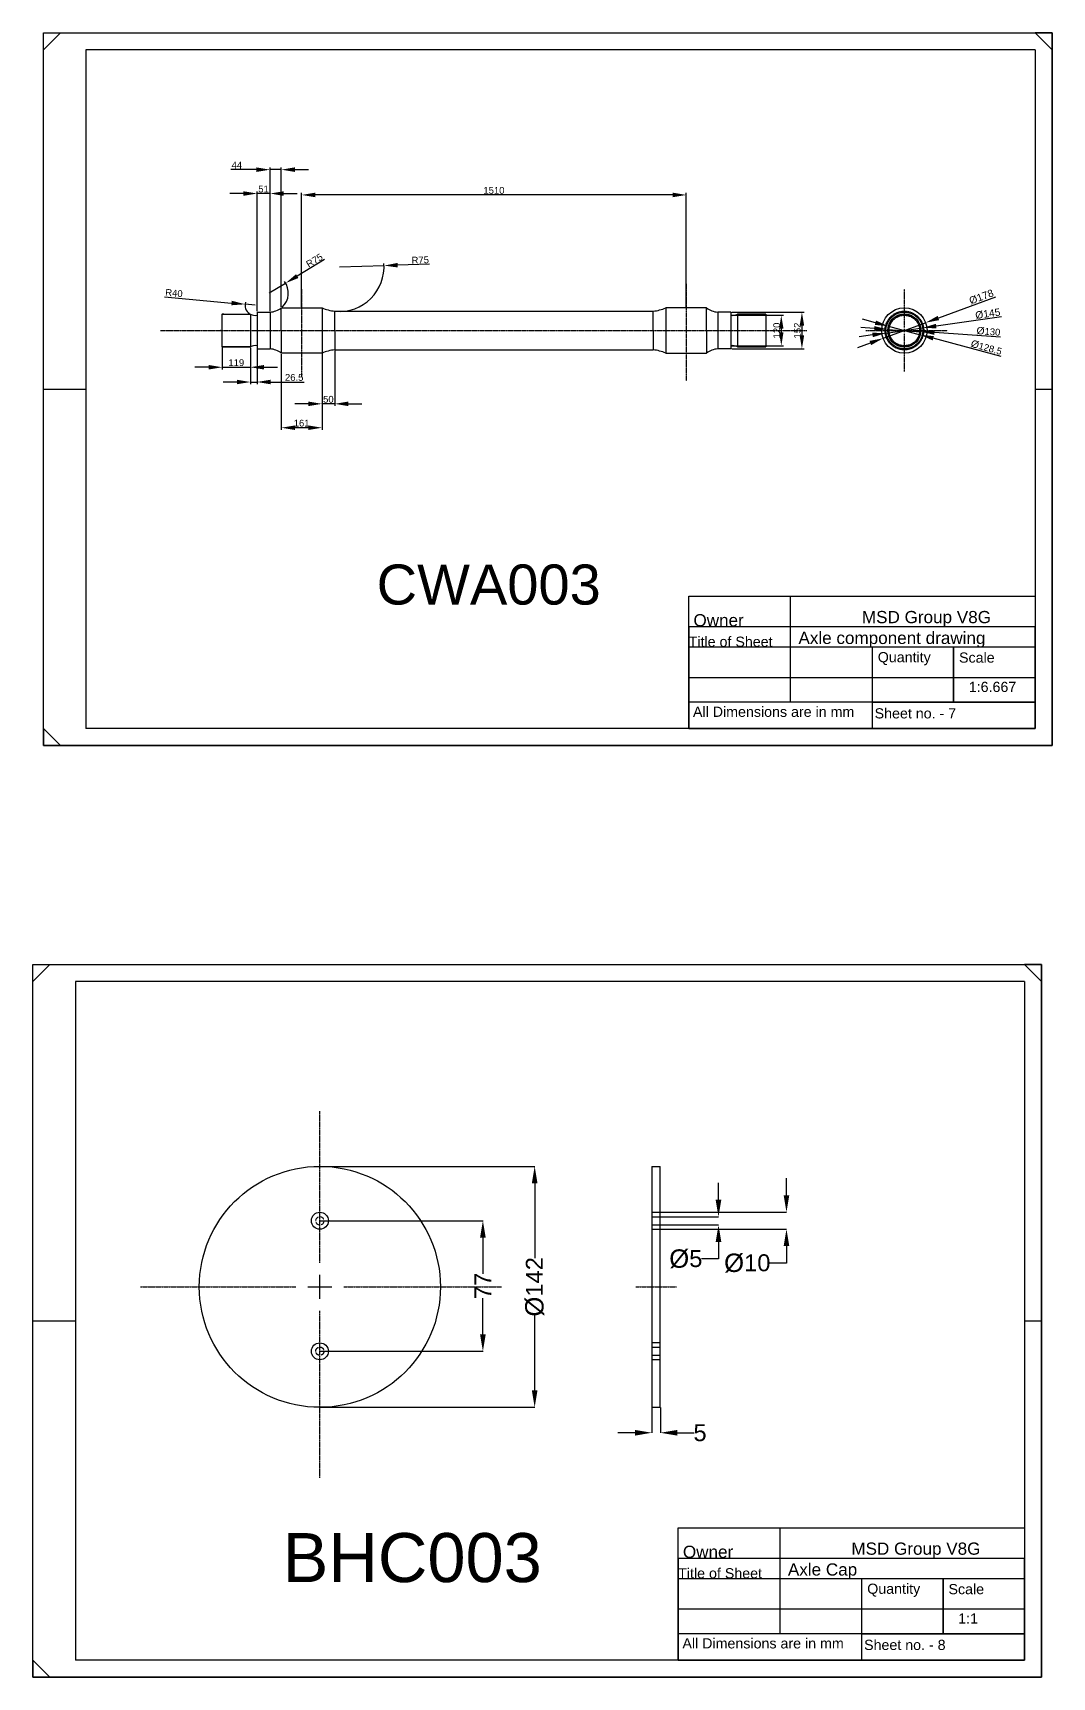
# Model space of a CAD drawing. Header units: inches. Extents: x 6036 to 12138, y -290 to 1789.
# Drawn here: x 6036 to 6636, y 817 to 1786 of the extents above; entities that cross this region are included whole.
import ezdxf

# ---------------------------------------------------------------- set-up
doc = ezdxf.new("R2010")
doc.units = ezdxf.units.IN
doc.header["$MEASUREMENT"] = 0
for name, pattern in [('AM_ISO02W050x2', [3.75, 3, -0.75]), ('CENTER2', [1.125, 0.75, -0.125, 0.125, -0.125]), ('HIDDEN', [0.375, 0.25, -0.125])]:
    doc.linetypes.add(name, pattern=pattern)
doc.layers.add('AM_5', color=3, linetype='Continuous', lineweight=15)
doc.styles.get("Standard").update_dxf_attribs({"font": 'arial.ttf'})
doc.dimstyles.new('AM_ANSI', dxfattribs={"dimtxt": 10, "dimasz": 10, "dimexe": 0.1, "dimexo": 0.05, "dimgap": 0.06, "dimtad": 0, "dimtoh": 1, "dimdec": 4, "dimzin": 7, "dimdsep": 46, "dimtxsty": 'Standard', "dimcen": 0, "dimclrd": 256, "dimclre": 256, "dimclrt": 256, "dimadec": 0, "dimazin": 2, "dimtp": 0.1, "dimtm": 0.1, "dimtfac": 0.71, "dimtdec": 4, "dimtofl": 0, "dimtmove": 0, "dimatfit": 3, "dimfxl": 1, "dimtolj": 1, "dimtzin": 7, "dimlwd": -1, "dimlwe": -1, "dimarcsym": 1})
doc.dimstyles.new('ISO-25$0', dxfattribs={"dimtxt": 4, "dimasz": 8, "dimexe": 1.25, "dimexo": 0.625, "dimtad": 1, "dimtxsty": 'Standard', "dimcen": 2.5, "dimadec": 0, "dimazin": 0, "dimtfac": 1, "dimtmove": 0, "dimatfit": 3, "dimfxl": 1, "dimarcsym": 0})
doc.dimstyles.new('ISO-25$3', dxfattribs={"dimtxt": 4, "dimasz": 8, "dimexe": 1.25, "dimexo": 0.625, "dimtad": 1, "dimtxsty": 'Standard', "dimcen": 2.5, "dimadec": 0, "dimazin": 0, "dimtfac": 1, "dimtmove": 0, "dimatfit": 3, "dimfxl": 1, "dimarcsym": 0})
doc.dimstyles.new('ISO-25$4', dxfattribs={"dimtxt": 4, "dimasz": 8, "dimexe": 1.25, "dimexo": 0.625, "dimtad": 1, "dimtxsty": 'Standard', "dimcen": 2.5, "dimadec": 0, "dimazin": 0, "dimtfac": 1, "dimtmove": 0, "dimatfit": 3, "dimfxl": 1, "dimarcsym": 0})

# ---------------------------------------------------------------- blocks, each defined once
blk = doc.blocks.new('*U5')
at = {"color": 0, "linetype": 'CENTER2', "transparency": 16777216}
blk.add_line((-196.41, 0), (184.21, 0), dxfattribs=at)
blk = doc.blocks.new('*U6')
at = {"color": 0, "linetype": 'CENTER2', "transparency": 16777216}
blk.add_line((0, 21.0625), (0, -30.5575), dxfattribs=at)
blk = doc.blocks.new('*U7')
at = {"color": 0, "linetype": 'CENTER2', "transparency": 16777216}
blk.add_line((0, 24.18), (0, -33.13), dxfattribs=at)
blk = doc.blocks.new('*U4')
at = {"color": 0, "linetype": 'CENTER2', "transparency": 16777216}
for p, q in [((0, 1.8), (0, 24.4)), ((-22.62, 0), (-1.8, 0)), ((1.8, 0), (25.5, 0)), ((0, -24.1), (0, -1.8))]:
    blk.add_line(p, q, dxfattribs=at)
at = {"color": 0, "linetype": 'Continuous', "transparency": 16777216}
for p, q in [((-0.9, 0), (0.9, 0)), ((0, -0.9), (0, 0.9))]:
    blk.add_line(p, q, dxfattribs=at)
blk = doc.blocks.new('*D9')
at = {"layer": 'AM_5', "color": 0, "lineweight": -2, "transparency": 16777216}
for p, q in [((6113.19, 1630.95), (6152.75, 1627.27)), ((6166.69, 1625.97), (6160.72, 1626.53))]:
    blk.add_line(p, q, dxfattribs=at)
blk.add_arc((6166.69, 1625.97), 6, 162.74951, 235.52103, dxfattribs=at)
at = {"layer": 'AM_5', "color": 0, "transparency": 16777216}
blk.add_solid([(6152.88, 1628.6), (6152.63, 1625.94), (6160.72, 1626.53)], dxfattribs=at)
at = {"layer": 'Defpoints', "color": 0, "transparency": 16777216}
for p in [(6160.72, 1626.53), (6166.69, 1625.97)]:
    blk.add_point(p, dxfattribs=at)
at = {"layer": 'AM_5', "color": 0, "transparency": 16777216, "insert": (6118.81, 1633.11), "char_height": 4, "attachment_point": 5, "rotation": 354.68613}
blk.add_mtext('R40', dxfattribs=at)
blk = doc.blocks.new('*D10')
at = {"layer": 'AM_5', "color": 0, "lineweight": -2, "transparency": 16777216}
for p, q in [((6207.53, 1652.87), (6191.41, 1643.13)), ((6174.93, 1633.18), (6184.56, 1639))]:
    blk.add_line(p, q, dxfattribs=at)
blk.add_arc((6174.93, 1633.18), 11.25, 311.99616, 37.49171, dxfattribs=at)
at = {"layer": 'AM_5', "color": 0, "transparency": 16777216}
blk.add_solid([(6190.72, 1644.27), (6192.1, 1641.99), (6184.56, 1639)], dxfattribs=at)
at = {"layer": 'Defpoints', "color": 0, "transparency": 16777216}
for p in [(6184.56, 1639), (6174.93, 1633.18)]:
    blk.add_point(p, dxfattribs=at)
at = {"layer": 'AM_5', "color": 0, "transparency": 16777216, "insert": (6201.52, 1652.34), "char_height": 4, "attachment_point": 5, "rotation": 31.12552}
blk.add_mtext('R75', dxfattribs=at)
blk = doc.blocks.new('*D8')
at = {"layer": 'AM_5', "color": 0, "lineweight": -2, "transparency": 16777216}
for p, q in [((6216.26, 1648.57), (6242.5, 1649.32)), ((6269.33, 1650.09), (6250.5, 1649.55))]:
    blk.add_line(p, q, dxfattribs=at)
blk.add_arc((6216.26, 1648.57), 26.25, 265.27823, 4.37327, dxfattribs=at)
at = {"layer": 'AM_5', "color": 0, "transparency": 16777216}
blk.add_solid([(6250.46, 1650.88), (6250.54, 1648.22), (6242.5, 1649.32)], dxfattribs=at)
at = {"layer": 'Defpoints', "color": 0, "transparency": 16777216}
for p in [(6216.26, 1648.57), (6242.5, 1649.32)]:
    blk.add_point(p, dxfattribs=at)
at = {"layer": 'AM_5', "color": 0, "transparency": 16777216, "insert": (6263.84, 1652.59), "char_height": 4, "attachment_point": 5, "rotation": 1.6449}
blk.add_mtext('R75', dxfattribs=at)
blk = doc.blocks.new('*D11')
at = {"layer": 'AM_5', "color": 0, "lineweight": -2, "transparency": 16777216}
for p, q in [((6602.62, 1630.79), (6568.98, 1618.43)), ((6536.41, 1606.46), (6561.47, 1615.67)), ((6528.9, 1603.7), (6521.39, 1600.94))]:
    blk.add_line(p, q, dxfattribs=at)
at = {"layer": 'AM_5', "color": 0, "transparency": 16777216}
for points in [[(6568.52, 1619.68), (6569.44, 1617.18), (6561.47, 1615.67)], [(6528.44, 1604.95), (6529.36, 1602.45), (6536.41, 1606.46)]]:
    blk.add_solid(points, dxfattribs=at)
at = {"layer": 'Defpoints', "color": 0, "transparency": 16777216}
for p in [(6561.47, 1615.67), (6536.41, 1606.46)]:
    blk.add_point(p, dxfattribs=at)
at = {"layer": 'AM_5', "color": 0, "transparency": 16777216, "insert": (6594.31, 1630.89), "char_height": 4, "width": 18.8614, "attachment_point": 5, "rotation": 20.17656}
blk.add_mtext('{\\H1.08333x;Ø178}', dxfattribs=at)
blk = doc.blocks.new('*D12')
at = {"layer": 'AM_5', "color": 0, "lineweight": -2, "transparency": 16777216}
for p, q in [((6606.2, 1619.1), (6567.63, 1613.69)), ((6538.17, 1609.55), (6559.71, 1612.58)), ((6530.25, 1608.44), (6522.33, 1607.33))]:
    blk.add_line(p, q, dxfattribs=at)
at = {"layer": 'AM_5', "color": 0, "transparency": 16777216}
for points in [[(6530.06, 1609.76), (6530.43, 1607.12), (6538.17, 1609.55)], [(6567.45, 1615.01), (6567.82, 1612.37), (6559.71, 1612.58)]]:
    blk.add_solid(points, dxfattribs=at)
at = {"layer": 'Defpoints', "color": 0, "transparency": 16777216}
for p in [(6538.17, 1609.55), (6559.71, 1612.58)]:
    blk.add_point(p, dxfattribs=at)
at = {"layer": 'AM_5', "color": 0, "transparency": 16777216, "insert": (6598.08, 1620.95), "char_height": 4, "attachment_point": 5, "rotation": 7.99185}
blk.add_mtext('{\\H1.08333x;Ø145}', dxfattribs=at)
blk = doc.blocks.new('*D13')
at = {"layer": 'AM_5', "color": 0, "lineweight": -2, "transparency": 16777216}
for p, q in [((6531.23, 1612.31), (6523.25, 1612.87)), ((6539.21, 1611.75), (6558.67, 1610.38)), ((6605.63, 1607.08), (6566.65, 1609.82))]:
    blk.add_line(p, q, dxfattribs=at)
at = {"layer": 'AM_5', "color": 0, "transparency": 16777216}
for points in [[(6531.33, 1613.64), (6531.14, 1610.98), (6539.21, 1611.75)], [(6566.74, 1611.15), (6566.55, 1608.49), (6558.67, 1610.38)]]:
    blk.add_solid(points, dxfattribs=at)
at = {"layer": 'Defpoints', "color": 0, "transparency": 16777216}
for p in [(6539.21, 1611.75), (6558.67, 1610.38)]:
    blk.add_point(p, dxfattribs=at)
at = {"layer": 'AM_5', "color": 0, "transparency": 16777216, "insert": (6598.47, 1610.55), "char_height": 4, "attachment_point": 5, "rotation": 355.97777}
blk.add_mtext('{\\H1.08333x;Ø}130', dxfattribs=at)
blk = doc.blocks.new('*D14')
at = {"layer": 'AM_5', "color": 0, "lineweight": -2, "transparency": 16777216}
for p, q in [((6531.91, 1615.66), (6524.19, 1617.74)), ((6539.64, 1613.57), (6558.25, 1608.56)), ((6605.92, 1595.7), (6565.97, 1606.47))]:
    blk.add_line(p, q, dxfattribs=at)
at = {"layer": 'AM_5', "color": 0, "transparency": 16777216}
for points in [[(6532.26, 1616.94), (6531.56, 1614.37), (6539.64, 1613.57)], [(6566.32, 1607.76), (6565.62, 1605.19), (6558.25, 1608.56)]]:
    blk.add_solid(points, dxfattribs=at)
at = {"layer": 'Defpoints', "color": 0, "transparency": 16777216}
for p in [(6539.64, 1613.57), (6558.25, 1608.56)]:
    blk.add_point(p, dxfattribs=at)
at = {"layer": 'AM_5', "color": 0, "transparency": 16777216, "insert": (6597.29, 1601.09), "char_height": 4, "attachment_point": 5, "rotation": 344.91206}
blk.add_mtext('{\\H1.08333x;Ø}128.5', dxfattribs=at)
blk = doc.blocks.new('*D15')
at = {"layer": 'AM_5', "color": 0, "lineweight": -2, "transparency": 16777216}
for p, q in [((6447.36, 1620.06), (6477.71, 1620.06)), ((6476.46, 1612.06), (6476.46, 1610.06)), ((6447.36, 1602.06), (6477.71, 1602.06))]:
    blk.add_line(p, q, dxfattribs=at)
at = {"layer": 'AM_5', "color": 0, "transparency": 16777216}
for points in [[(6475.13, 1612.06), (6477.79, 1612.06), (6476.46, 1620.06)], [(6475.13, 1610.06), (6477.79, 1610.06), (6476.46, 1602.06)]]:
    blk.add_solid(points, dxfattribs=at)
at = {"layer": 'Defpoints', "color": 0, "transparency": 16777216}
for p in [(6446.73, 1620.06), (6446.73, 1602.06), (6476.46, 1602.06)]:
    blk.add_point(p, dxfattribs=at)
at = {"layer": 'AM_5', "color": 0, "transparency": 16777216, "insert": (6473.79, 1611.06), "char_height": 4, "attachment_point": 5, "rotation": 90}
blk.add_mtext('120', dxfattribs=at)
blk = doc.blocks.new('*D16')
at = {"layer": 'AM_5', "color": 0, "lineweight": -2, "transparency": 16777216}
for p, q in [((6447.36, 1621.94), (6489.86, 1621.94)), ((6488.61, 1613.94), (6488.61, 1608.19)), ((6447.36, 1600.19), (6489.86, 1600.19))]:
    blk.add_line(p, q, dxfattribs=at)
at = {"layer": 'AM_5', "color": 0, "transparency": 16777216}
for points in [[(6487.27, 1613.94), (6489.94, 1613.94), (6488.61, 1621.94)], [(6487.27, 1608.19), (6489.94, 1608.19), (6488.61, 1600.19)]]:
    blk.add_solid(points, dxfattribs=at)
at = {"layer": 'Defpoints', "color": 0, "transparency": 16777216}
for p in [(6446.73, 1621.94), (6446.73, 1600.19), (6488.61, 1600.19)]:
    blk.add_point(p, dxfattribs=at)
at = {"layer": 'AM_5', "color": 0, "transparency": 16777216, "insert": (6485.94, 1611.06), "char_height": 4, "attachment_point": 5, "rotation": 90}
blk.add_mtext('152', dxfattribs=at)
blk = doc.blocks.new('*D17')
at = {"layer": 'AM_5', "color": 0, "lineweight": -2, "transparency": 16777216}
for p, q in [((6193.98, 1625.04), (6193.98, 1692.2)), ((6412.48, 1690.95), (6201.98, 1690.95)), ((6420.48, 1625.04), (6420.48, 1692.2))]:
    blk.add_line(p, q, dxfattribs=at)
at = {"layer": 'AM_5', "color": 0, "transparency": 16777216}
for points in [[(6201.98, 1692.29), (6201.98, 1689.62), (6193.98, 1690.95)], [(6412.48, 1692.29), (6412.48, 1689.62), (6420.48, 1690.95)]]:
    blk.add_solid(points, dxfattribs=at)
at = {"layer": 'Defpoints', "color": 0, "transparency": 16777216}
for p in [(6193.98, 1690.95), (6193.98, 1624.41), (6420.48, 1624.41)]:
    blk.add_point(p, dxfattribs=at)
at = {"layer": 'AM_5', "color": 0, "transparency": 16777216, "insert": (6307.23, 1693.62), "char_height": 4, "attachment_point": 5}
blk.add_mtext('1510', dxfattribs=at)
blk = doc.blocks.new('*D18')
at = {"layer": 'AM_5', "color": 0, "lineweight": -2, "transparency": 16777216}
for p, q in [((6167.38, 1705.86), (6152.26, 1705.86)), ((6175.38, 1622.56), (6175.38, 1707.11)), ((6181.98, 1705.86), (6175.38, 1705.86)), ((6181.98, 1625.04), (6181.98, 1707.11)), ((6189.98, 1705.86), (6197.98, 1705.86))]:
    blk.add_line(p, q, dxfattribs=at)
at = {"layer": 'AM_5', "color": 0, "transparency": 16777216}
for points in [[(6167.38, 1707.2), (6167.38, 1704.53), (6175.38, 1705.86)], [(6189.98, 1707.2), (6189.98, 1704.53), (6181.98, 1705.86)]]:
    blk.add_solid(points, dxfattribs=at)
at = {"layer": 'Defpoints', "color": 0, "transparency": 16777216}
for p in [(6175.38, 1705.86), (6175.38, 1621.94), (6181.98, 1624.41)]:
    blk.add_point(p, dxfattribs=at)
at = {"layer": 'AM_5', "color": 0, "transparency": 16777216, "insert": (6155.82, 1708.49), "char_height": 4, "attachment_point": 5}
blk.add_mtext('44', dxfattribs=at)
blk = doc.blocks.new('*D19')
at = {"layer": 'AM_5', "color": 0, "lineweight": -2, "transparency": 16777216}
for p, q in [((6159.73, 1691.79), (6151.73, 1691.79)), ((6167.73, 1622.56), (6167.73, 1693.04)), ((6175.38, 1691.79), (6167.73, 1691.79)), ((6175.38, 1622.56), (6175.38, 1693.04)), ((6183.38, 1691.79), (6191.38, 1691.79))]:
    blk.add_line(p, q, dxfattribs=at)
at = {"layer": 'AM_5', "color": 0, "transparency": 16777216}
for points in [[(6159.73, 1693.12), (6159.73, 1690.45), (6167.73, 1691.79)], [(6183.38, 1693.12), (6183.38, 1690.45), (6175.38, 1691.79)]]:
    blk.add_solid(points, dxfattribs=at)
at = {"layer": 'Defpoints', "color": 0, "transparency": 16777216}
for p in [(6167.73, 1691.79), (6167.73, 1621.94), (6175.38, 1621.94)]:
    blk.add_point(p, dxfattribs=at)
at = {"layer": 'AM_5', "color": 0, "transparency": 16777216, "insert": (6171.56, 1694.45), "char_height": 4, "attachment_point": 5}
blk.add_mtext('51', dxfattribs=at)
blk = doc.blocks.new('*D20')
at = {"layer": 'AM_5', "color": 0, "lineweight": -2, "transparency": 16777216}
for p, q in [((6205.98, 1599.04), (6205.98, 1566.61)), ((6213.48, 1599.04), (6213.48, 1566.61)), ((6197.98, 1567.86), (6189.98, 1567.86)), ((6213.48, 1567.86), (6205.98, 1567.86)), ((6221.48, 1567.86), (6229.48, 1567.86))]:
    blk.add_line(p, q, dxfattribs=at)
at = {"layer": 'AM_5', "color": 0, "transparency": 16777216}
for points in [[(6197.98, 1569.19), (6197.98, 1566.52), (6205.98, 1567.86)], [(6221.48, 1569.19), (6221.48, 1566.52), (6213.48, 1567.86)]]:
    blk.add_solid(points, dxfattribs=at)
at = {"layer": 'Defpoints', "color": 0, "transparency": 16777216}
for p in [(6205.98, 1599.66), (6213.48, 1599.66), (6205.98, 1567.86)]:
    blk.add_point(p, dxfattribs=at)
at = {"layer": 'AM_5', "color": 0, "transparency": 16777216, "insert": (6209.73, 1570.52), "char_height": 4, "attachment_point": 5}
blk.add_mtext('50', dxfattribs=at)
blk = doc.blocks.new('*D21')
at = {"layer": 'AM_5', "color": 0, "lineweight": -2, "transparency": 16777216}
for p, q in [((6181.98, 1597.09), (6181.98, 1552.53)), ((6205.98, 1597.09), (6205.98, 1552.53)), ((6197.98, 1553.78), (6189.98, 1553.78))]:
    blk.add_line(p, q, dxfattribs=at)
at = {"layer": 'AM_5', "color": 0, "transparency": 16777216}
for points in [[(6189.98, 1555.11), (6189.98, 1552.45), (6181.98, 1553.78)], [(6197.98, 1555.11), (6197.98, 1552.45), (6205.98, 1553.78)]]:
    blk.add_solid(points, dxfattribs=at)
at = {"layer": 'Defpoints', "color": 0, "transparency": 16777216}
for p in [(6181.98, 1597.71), (6205.98, 1597.71), (6181.98, 1553.78)]:
    blk.add_point(p, dxfattribs=at)
at = {"layer": 'AM_5', "color": 0, "transparency": 16777216, "insert": (6193.98, 1556.45), "char_height": 4, "attachment_point": 5}
blk.add_mtext('161', dxfattribs=at)
blk = doc.blocks.new('*D22')
at = {"layer": 'AM_5', "color": 0, "lineweight": -2, "transparency": 16777216}
for p, q in [((6163.83, 1600.8), (6163.83, 1579.46)), ((6167.73, 1600.8), (6167.73, 1579.46)), ((6155.83, 1580.71), (6147.83, 1580.71)), ((6163.83, 1580.71), (6167.73, 1580.71)), ((6175.73, 1580.71), (6195.47, 1580.71))]:
    blk.add_line(p, q, dxfattribs=at)
at = {"layer": 'AM_5', "color": 0, "transparency": 16777216}
for points in [[(6155.83, 1582.05), (6155.83, 1579.38), (6163.83, 1580.71)], [(6175.73, 1582.05), (6175.73, 1579.38), (6167.73, 1580.71)]]:
    blk.add_solid(points, dxfattribs=at)
at = {"layer": 'Defpoints', "color": 0, "transparency": 16777216}
for p in [(6163.83, 1601.43), (6167.73, 1601.43), (6167.73, 1580.71)]:
    blk.add_point(p, dxfattribs=at)
at = {"layer": 'AM_5', "color": 0, "transparency": 16777216, "insert": (6189.6, 1583.38), "char_height": 4, "attachment_point": 5}
blk.add_mtext('26.5', dxfattribs=at)
blk = doc.blocks.new('*D23')
at = {"layer": 'AM_5', "color": 0, "lineweight": -2, "transparency": 16777216}
for p, q in [((6147.18, 1600.79), (6147.18, 1588.17)), ((6163.81, 1600.79), (6163.81, 1588.17)), ((6139.18, 1589.42), (6131.18, 1589.42)), ((6147.18, 1589.42), (6163.81, 1589.42)), ((6171.81, 1589.42), (6179.81, 1589.42))]:
    blk.add_line(p, q, dxfattribs=at)
at = {"layer": 'AM_5', "color": 0, "transparency": 16777216}
for points in [[(6139.18, 1590.75), (6139.18, 1588.08), (6147.18, 1589.42)], [(6171.81, 1590.75), (6171.81, 1588.08), (6163.81, 1589.42)]]:
    blk.add_solid(points, dxfattribs=at)
at = {"layer": 'Defpoints', "color": 0, "transparency": 16777216}
for p in [(6147.18, 1601.42), (6163.81, 1601.42), (6163.81, 1589.42)]:
    blk.add_point(p, dxfattribs=at)
at = {"layer": 'AM_5', "color": 0, "transparency": 16777216, "insert": (6155.5, 1592.08), "char_height": 4, "attachment_point": 5}
blk.add_mtext('119', dxfattribs=at)
blk = doc.blocks.new('*U24')
at = {"color": 0, "linetype": 'CENTER2', "transparency": 16777216}
for p, q in [((0, 14.2), (0, 103.5)), ((-105.62, 0), (-14.2, 0)), ((14.2, 0), (107, 0)), ((0, -112.5), (0, -14.2))]:
    blk.add_line(p, q, dxfattribs=at)
at = {"color": 0, "linetype": 'Continuous', "transparency": 16777216}
for p, q in [((-7.1, 0), (7.1, 0)), ((0, -7.1), (0, 7.1))]:
    blk.add_line(p, q, dxfattribs=at)
blk = doc.blocks.new('*U25')
at = {"color": 0, "linetype": 'CENTER2', "transparency": 16777216}
blk.add_line((-12, 0), (12, 0), dxfattribs=at)
blk = doc.blocks.new('*D26')
at = {"linetype": 'ByBlock', "transparency": 16777216}
for p, q in [((6204.78, 1118.46), (6331.33, 1118.46)), ((6331.23, 1108.46), (6331.23, 1064.39)), ((6331.23, 986.46), (6331.23, 1030.54)), ((6204.78, 976.46), (6331.33, 976.46))]:
    blk.add_line(p, q, dxfattribs=at)
at = {"transparency": 16777216}
for points in [[(6329.56, 1108.46), (6332.89, 1108.46), (6331.23, 1118.46)], [(6329.56, 986.46), (6332.89, 986.46), (6331.23, 976.46)]]:
    blk.add_solid(points, dxfattribs=at)
at = {"layer": 'Defpoints', "color": 0, "transparency": 16777216}
for p in [(6204.73, 1118.46), (6204.73, 976.46), (6331.23, 976.46)]:
    blk.add_point(p, dxfattribs=at)
at = {"transparency": 16777216, "insert": (6331.23, 1047.46), "char_height": 10, "attachment_point": 5, "rotation": 90}
blk.add_mtext('\\A1;{\\H1.08333x;\\C3;Ø\\H0.92308x;142}', dxfattribs=at)
blk = doc.blocks.new('*D27')
at = {"linetype": 'ByBlock', "transparency": 16777216}
for p, q in [((6204.78, 1086.44), (6300.83, 1086.44)), ((6300.73, 1076.44), (6300.73, 1055.17)), ((6300.73, 1019.53), (6300.73, 1040.81)), ((6204.78, 1009.53), (6300.83, 1009.53))]:
    blk.add_line(p, q, dxfattribs=at)
at = {"transparency": 16777216}
for points in [[(6299.06, 1076.44), (6302.39, 1076.44), (6300.73, 1086.44)], [(6299.06, 1019.53), (6302.39, 1019.53), (6300.73, 1009.53)]]:
    blk.add_solid(points, dxfattribs=at)
at = {"layer": 'Defpoints', "color": 0, "transparency": 16777216}
for p in [(6204.73, 1086.44), (6204.73, 1009.53), (6300.73, 1009.53)]:
    blk.add_point(p, dxfattribs=at)
at = {"transparency": 16777216, "insert": (6300.73, 1047.99), "char_height": 10, "attachment_point": 5, "rotation": 90}
blk.add_mtext('\\A1;{\\C3;77}', dxfattribs=at)
blk = doc.blocks.new('*D28')
at = {"linetype": 'ByBlock', "transparency": 16777216}
for p, q in [((6400.23, 976.41), (6400.23, 961.36)), ((6405.23, 976.41), (6405.23, 961.36)), ((6390.23, 961.46), (6380.23, 961.46)), ((6415.23, 961.46), (6425.23, 961.46))]:
    blk.add_line(p, q, dxfattribs=at)
at = {"transparency": 16777216}
for points in [[(6390.23, 963.13), (6390.23, 959.79), (6400.23, 961.46)], [(6415.23, 963.13), (6415.23, 959.79), (6405.23, 961.46)]]:
    blk.add_solid(points, dxfattribs=at)
at = {"layer": 'Defpoints', "color": 0, "transparency": 16777216}
for p in [(6400.23, 976.46), (6405.23, 976.46), (6405.23, 961.46)]:
    blk.add_point(p, dxfattribs=at)
at = {"transparency": 16777216, "insert": (6428.6, 961.46), "char_height": 10, "attachment_point": 5}
blk.add_mtext('\\A1;{\\C3;5}', dxfattribs=at)
blk = doc.blocks.new('*D29')
at = {"linetype": 'ByBlock', "transparency": 16777216}
for p, q in [((6439.47, 1098.76), (6439.47, 1108.76)), ((6405.28, 1088.76), (6439.57, 1088.76)), ((6405.28, 1083.92), (6439.57, 1083.92)), ((6439.47, 1073.92), (6439.47, 1063.92)), ((6439.47, 1063.92), (6429.47, 1063.92))]:
    blk.add_line(p, q, dxfattribs=at)
at = {"transparency": 16777216}
for points in [[(6437.81, 1098.76), (6441.14, 1098.76), (6439.47, 1088.76)], [(6437.81, 1073.92), (6441.14, 1073.92), (6439.47, 1083.92)]]:
    blk.add_solid(points, dxfattribs=at)
at = {"layer": 'Defpoints', "color": 0, "transparency": 16777216}
for p in [(6405.23, 1088.76), (6405.23, 1083.92), (6439.47, 1083.92)]:
    blk.add_point(p, dxfattribs=at)
at = {"transparency": 16777216, "insert": (6420.23, 1063.92), "char_height": 10, "attachment_point": 5}
blk.add_mtext('\\A1;{\\H1.08333x;\\C3;Ø\\H0.92308x;5}', dxfattribs=at)
blk = doc.blocks.new('*D30')
at = {"linetype": 'ByBlock', "transparency": 16777216}
for p, q in [((6479.51, 1101.44), (6479.51, 1111.44)), ((6400.28, 1091.44), (6479.61, 1091.44)), ((6400.28, 1081.44), (6479.61, 1081.44)), ((6479.51, 1071.44), (6479.51, 1061.44)), ((6479.51, 1061.44), (6469.51, 1061.44))]:
    blk.add_line(p, q, dxfattribs=at)
at = {"transparency": 16777216}
for points in [[(6477.84, 1101.44), (6481.18, 1101.44), (6479.51, 1091.44)], [(6477.84, 1071.44), (6481.18, 1071.44), (6479.51, 1081.44)]]:
    blk.add_solid(points, dxfattribs=at)
at = {"layer": 'Defpoints', "color": 0, "transparency": 16777216}
for p in [(6400.23, 1091.44), (6400.23, 1081.44), (6479.51, 1081.44)]:
    blk.add_point(p, dxfattribs=at)
at = {"transparency": 16777216, "insert": (6456.44, 1061.44), "char_height": 10, "attachment_point": 5}
blk.add_mtext('\\A1;{\\H1.08333x;\\C3;Ø\\H0.92308x;10}', dxfattribs=at)

msp = doc.modelspace()

# ---------------------------------------------------------------- linework, layer by layer
for p, q in [((6041.94042, 1776.46474), (6051.94042, 1786.46474)), ((6635.94042, 1776.46474), (6625.94042, 1786.46474)), ((6147.03042, 1620.71187), (6147.03042, 1616.98505)), ((6147.03042, 1620.70224), (6147.03042, 1616.98505)), ((6147.03042, 1620.70224), (6163.83042, 1620.70224)), ((6147.03042, 1620.70224), (6163.83042, 1620.70224)), ((6147.03042, 1620.70224), (6163.83042, 1620.70224)), ((6147.03042, 1620.70224), (6147.03042, 1616.98505)), ((6147.66792, 1620.71187), (6147.18042, 1620.71187)), ((6148.19292, 1620.71187), (6147.66792, 1620.71187)), ((6163.83042, 1620.70224), (6163.83042, 1601.42724)), ((6167.73042, 1621.93974), (6175.38042, 1621.93974)), ((6167.73042, 1621.93974), (6167.73042, 1620.06474)), ((6167.73042, 1620.06474), (6167.73042, 1602.06474)), ((6175.38042, 1621.93974), (6175.38042, 1600.18974)), ((6181.98042, 1624.41474), (6205.98042, 1624.41474)), ((6181.98042, 1611.06474), (6181.98042, 1624.41474)), ((6205.98042, 1624.41474), (6205.98042, 1597.71474)), ((6213.48042, 1611.06474), (6213.48042, 1622.46474)), ((6213.48042, 1622.46474), (6400.98042, 1622.46474)), ((6400.98042, 1611.06474), (6400.98042, 1622.46474)), ((6432.48042, 1624.41474), (6408.48042, 1624.41474)), ((6408.48042, 1624.41474), (6408.48042, 1597.71474)), ((6432.48042, 1611.06474), (6432.48042, 1624.41474)), ((6446.73042, 1621.93974), (6439.08042, 1621.93974)), ((6446.73042, 1621.93974), (6439.08042, 1621.93974)), ((6439.08042, 1621.93974), (6439.08042, 1600.18974)), ((6446.73042, 1621.93974), (6446.73042, 1620.06474)), ((6446.73042, 1620.06474), (6446.73042, 1602.06474)), ((6467.43042, 1620.70224), (6450.63042, 1620.70224)), ((6467.43042, 1620.70224), (6450.63042, 1620.70224)), ((6467.43042, 1620.70224), (6450.63042, 1620.70224)), ((6450.63042, 1620.70224), (6450.63042, 1601.42724)), ((6466.26792, 1620.71187), (6466.79292, 1620.71187)), ((6466.79292, 1620.71187), (6467.28042, 1620.71187)), ((6467.43042, 1620.71187), (6467.43042, 1616.98505)), ((6467.43042, 1620.70224), (6467.43042, 1616.98505)), ((6467.43042, 1620.70224), (6467.43042, 1616.98505)), ((6146.13042, 1611.06474), (6145.99635, 1611.06474)), ((6147.03042, 1611.06474), (6146.88042, 1611.06474)), ((6147.03042, 1616.98505), (6147.03042, 1616.86599)), ((6147.03042, 1616.86599), (6147.03042, 1615.79442)), ((6147.03042, 1615.91349), (6147.03042, 1615.79442)), ((6147.03042, 1615.79442), (6147.03042, 1601.42724)), ((6147.03042, 1615.79442), (6147.03042, 1601.42724)), ((6147.03042, 1615.79442), (6147.03042, 1601.42724)), ((6181.98042, 1611.06474), (6181.98042, 1597.71474)), ((6213.48042, 1611.06474), (6213.48042, 1599.66474)), ((6400.98042, 1611.06474), (6400.98042, 1599.66474)), ((6432.48042, 1611.06474), (6432.48042, 1597.71474)), ((6467.43042, 1616.98505), (6467.43042, 1616.86599)), ((6467.43042, 1616.86599), (6467.43042, 1615.79442)), ((6467.43042, 1615.91349), (6467.43042, 1615.79442)), ((6467.43042, 1615.79442), (6467.43042, 1601.42724)), ((6467.43042, 1615.79442), (6467.43042, 1601.42724)), ((6467.43042, 1615.79442), (6467.43042, 1601.42724)), ((6467.43042, 1611.06474), (6467.58042, 1611.06474)), ((6468.33042, 1611.06474), (6468.4645, 1611.06474)), ((6147.03042, 1601.42724), (6163.83042, 1601.42724)), ((6147.03042, 1601.42724), (6163.83042, 1601.42724)), ((6147.03042, 1601.42724), (6163.83042, 1601.42724)), ((6163.83042, 1601.4176), (6147.18042, 1601.4176)), ((6167.73042, 1602.06474), (6167.73042, 1600.18974)), ((6167.73042, 1600.18974), (6175.38042, 1600.18974)), ((6213.48042, 1599.66474), (6400.98042, 1599.66474)), ((6446.73042, 1600.18974), (6439.08042, 1600.18974)), ((6446.73042, 1600.18974), (6439.08042, 1600.18974)), ((6446.73042, 1602.06474), (6446.73042, 1600.18974)), ((6467.43042, 1601.42724), (6450.63042, 1601.42724)), ((6467.43042, 1601.42724), (6450.63042, 1601.42724)), ((6467.43042, 1601.42724), (6450.63042, 1601.42724)), ((6450.63042, 1601.4176), (6467.28042, 1601.4176)), ((6205.98042, 1597.71474), (6181.98042, 1597.71474)), ((6408.48042, 1597.71474), (6432.48042, 1597.71474)), ((6041.94042, 1576.46474), (6066.94042, 1576.46474)), ((6625.94042, 1576.46474), (6635.94042, 1576.46474)), ((6529.94042, 1392.06474), (6529.94042, 1376.46474)), ((6041.94042, 1376.46474), (6051.94042, 1366.46474)), ((6035.72778, 1227.46051), (6045.72778, 1237.46051)), ((6629.72778, 1227.46051), (6619.72778, 1237.46051)), ((6400.22778, 1118.46051), (6405.22778, 1118.46051)), ((6400.22778, 1118.46051), (6400.22778, 976.46051)), ((6405.22778, 976.46051), (6405.22778, 1118.46051)), ((6204.72778, 1091.44389), (6204.72903, 1091.44389)), ((6204.72778, 1088.7567), (6204.72903, 1088.7567)), ((6400.22778, 1091.44389), (6405.22778, 1091.44389)), ((6400.22778, 1088.7567), (6405.22778, 1088.7567)), ((6204.72778, 1083.92235), (6204.72903, 1083.92235)), ((6204.72778, 1081.44264), (6204.72903, 1081.44264)), ((6400.22778, 1083.92235), (6405.22778, 1083.92235)), ((6400.22778, 1081.44264), (6405.22778, 1081.44264)), ((6035.72778, 1027.46051), (6060.72778, 1027.46051)), ((6619.72778, 1027.46051), (6629.72778, 1027.46051)), ((6204.72778, 1011.94992), (6204.72903, 1011.94992)), ((6204.72903, 1014.46176), (6204.7284, 1014.46176)), ((6405.22778, 1014.46176), (6400.22778, 1014.46176)), ((6400.22778, 1011.94992), (6405.22778, 1011.94992)), ((6204.72778, 1007.11557), (6204.72903, 1007.11557)), ((6400.22778, 1007.11557), (6405.22778, 1007.11557)), ((6405.22778, 1004.46051), (6400.22778, 1004.46051)), ((6400.22778, 976.46051), (6405.22778, 976.46051)), ((6400.22778, 976.46051), (6405.22778, 976.46051)), ((6523.72778, 843.06051), (6523.72778, 827.46051)), ((6035.72778, 827.46051), (6045.72778, 817.46051))]:
    msp.add_line(p, q)
for points in [[(6041.94042, 1786.46474), (6635.94042, 1786.46474), (6635.94042, 1366.46474), (6041.94042, 1366.46474)], [(6421.94042, 1454.46474), (6625.94042, 1454.46474), (6625.94042, 1376.46474), (6421.94042, 1376.46474)], [(6421.94042, 1376.46474), (6625.94042, 1376.46474), (6625.94042, 1436.46474), (6421.94042, 1436.46474)], [(6421.94042, 1376.46474), (6625.94042, 1376.46474), (6625.94042, 1424.46474), (6421.94042, 1424.46474)], [(6577.94042, 1424.46474), (6529.94042, 1424.46474), (6529.94042, 1392.06474), (6577.94042, 1392.06474)], [(6625.94042, 1424.46474), (6577.94042, 1424.46474), (6577.94042, 1392.06474), (6625.94042, 1392.06474)], [(6421.94042, 1376.46474), (6625.94042, 1376.46474), (6625.94042, 1406.46474), (6421.94042, 1406.46474)], [(6421.94042, 1376.46474), (6625.94042, 1376.46474), (6625.94042, 1392.06474), (6421.94042, 1392.06474)], [(6035.72778, 1237.46051), (6629.72778, 1237.46051), (6629.72778, 817.46051), (6035.72778, 817.46051)], [(6415.72778, 905.46051), (6619.72778, 905.46051), (6619.72778, 827.46051), (6415.72778, 827.46051)], [(6415.72778, 827.46051), (6619.72778, 827.46051), (6619.72778, 887.46051), (6415.72778, 887.46051)], [(6415.72778, 827.46051), (6619.72778, 827.46051), (6619.72778, 875.46051), (6415.72778, 875.46051)], [(6571.72778, 875.46051), (6523.72778, 875.46051), (6523.72778, 843.06051), (6571.72778, 843.06051)], [(6619.72778, 875.46051), (6571.72778, 875.46051), (6571.72778, 843.06051), (6619.72778, 843.06051)], [(6415.72778, 827.46051), (6619.72778, 827.46051), (6619.72778, 857.46051), (6415.72778, 857.46051)], [(6415.72778, 827.46051), (6619.72778, 827.46051), (6619.72778, 843.06051), (6415.72778, 843.06051)]]:
    msp.add_lwpolyline(points, close=True)
for points in [[(6625.94042, 1366.46474), (6635.94042, 1366.46474), (6635.94042, 1786.46474), (6625.94042, 1786.46474)], [(6066.94042, 1776.46474), (6066.94042, 1376.46474)], [(6625.94042, 1776.46474), (6066.94042, 1776.46474)], [(6625.94042, 1776.46474), (6625.94042, 1376.46474)], [(6481.94042, 1392.06474), (6481.94042, 1454.46474), (6625.94042, 1454.46474), (6625.94042, 1376.46474), (6481.94042, 1376.46474)], [(6041.94042, 1376.46474), (6041.94042, 1366.46474), (6635.94042, 1366.46474), (6635.94042, 1376.46474)], [(6625.94042, 1376.46474), (6066.94042, 1376.46474)], [(6619.72778, 817.46051), (6629.72778, 817.46051), (6629.72778, 1237.46051), (6619.72778, 1237.46051)], [(6060.72778, 1227.46051), (6060.72778, 827.46051)], [(6619.72778, 1227.46051), (6060.72778, 1227.46051)], [(6619.72778, 1227.46051), (6619.72778, 827.46051)], [(6475.72778, 843.06051), (6475.72778, 905.46051), (6619.72778, 905.46051), (6619.72778, 827.46051), (6475.72778, 827.46051)], [(6035.72778, 827.46051), (6035.72778, 817.46051), (6629.72778, 817.46051), (6629.72778, 827.46051)], [(6619.72778, 827.46051), (6060.72778, 827.46051)]]:
    msp.add_lwpolyline(points)
for centre, radius in [((6548.94042, 1611.06474), 13.35), ((6548.94042, 1611.06474), 10.875), ((6548.94042, 1611.06474), 9.75), ((6548.94042, 1611.06474), 9.6375), ((6204.72778, 1047.46051), 71), ((6204.7284, 1086.44326), 5.00062), ((6204.7284, 1009.46114), 5.00062)]:
    msp.add_circle(centre, radius)
at = {"linetype": 'HIDDEN'}
for radius in [11.4, 9]:
    msp.add_circle((6548.94042, 1611.06474), radius, dxfattribs=at)
at = {"linetype": 'AM_ISO02W050x2', "lineweight": 15}
msp.add_circle((6204.7284, 1086.33952), 2.41717, dxfattribs=at)
at = {"linetype": 'AM_ISO02W050x2'}
msp.add_circle((6204.7284, 1009.53275), 2.41717, dxfattribs=at)
for centre, radius, start, end in [((6166.69436, 1625.97461), 6, 241.48934481, 279.94354958), ((6174.92913, 1633.18068), 11.25, 272.29902679, 308.81306365), ((6216.26346, 1648.56679), 26.25, 246.93752373, 263.91404388), ((6398.19739, 1648.56679), 26.25, 276.08595612, 293.06247627), ((6439.53172, 1633.18068), 11.25, 231.18693635, 267.70097321), ((6447.76649, 1625.97461), 6, 260.05645042, 298.51065519), ((6166.69436, 1596.15486), 6, 80.05645042, 118.51065519), ((6174.92913, 1588.94879), 11.25, 51.18693635, 87.70097321), ((6216.26346, 1573.56268), 26.25, 96.08595612, 113.06247627), ((6398.19739, 1573.56268), 26.25, 66.93752373, 83.91404388), ((6439.53172, 1588.94879), 11.25, 92.29902679, 128.81306365), ((6447.76649, 1596.15486), 6, 61.48934481, 99.94354958)]:
    msp.add_arc(centre, radius, start, end)

# ---------------------------------------------------------------- block references
at = {"linetype": 'CENTER2'}
for name, p in [('*U7', (6420.48042, 1614.40224)), ('*U6', (6193.98042, 1614.40224)), ('*U4', (6548.94042, 1611.06474)), ('*U5', (6307.23042, 1611.06474)), ('*U24', (6204.72778, 1047.46051)), ('*U25', (6402.72778, 1047.46051))]:
    msp.add_blockref(name, p, dxfattribs=at)

# ---------------------------------------------------------------- texts
for s, height, p in [('CWA003', 23.61215, (6238.16192, 1449.54618)), ('BHC003', 28.916407, (6182.76839, 873.44))]:
    msp.add_text(s, height=height).set_placement(p)
at = {"attachment_point": 1}
for s, width, heights, insert, char_height in [(' Owner', 50.617645, [0], (6421.94042, 1443.91521), 7.2), ('MSD Group V8G', 112.7393063, [0], (6523.94042, 1445.78643), 7.2), ('Title of Sheet', 54.7590919, [0], (6421.94042, 1430.66937), 6), ('Axle component drawing', 138.9083223, [0], (6486.57351, 1433.5114), 7.2), ('Quantity', 40.2640362, [0], (6533.2798, 1421.55728), 6), ('Scale', 41.4144354, [0], (6581.13649, 1421.32739), 6), ('\\pxi-3,l4,t4;1:6.667', 40.9471289, [0], (6580.87643, 1404.03746), 6), ('All Dimensions are in mm', 115.8458807, [0], (6424.45186, 1389.37311), 6), ('Sheet no. - 7', 87.2004007, [2.1729], (6531.43916, 1388.45356), 6), (' Owner', 50.617645, [0], (6415.72778, 894.91099), 7.2), ('MSD Group V8G', 112.7393063, [0], (6517.72778, 896.7822), 7.2), ('Title of Sheet', 54.7590919, [0], (6415.72778, 881.66515), 6), ('Axle Cap', 138.9083223, [0], (6480.36087, 884.50717), 7.2), ('Quantity', 40.2640362, [0], (6527.06716, 872.55305), 6), ('Scale', 41.4144354, [0], (6574.92384, 872.32317), 6), ('\\pxi-3,l4,t4;1:1', 40.9471289, [0], (6574.66379, 855.03324), 6), ('All Dimensions are in mm', 115.8458807, [0], (6418.23921, 840.36888), 6), ('Sheet no. - 8', 87.2004007, [2.1729], (6525.22651, 839.44933), 6)]:
    msp.add_mtext_dynamic_manual_height_columns(s, width=width, gutter_width=15, heights=heights, dxfattribs=dict(at, insert=insert, char_height=char_height))

# ---------------------------------------------------------------- dimensions: what is measured, and where the dimension line sits
for base, p1, p2, text, picture, middle in [((6331.22778, 976.46051), (6204.72778, 1118.46051), (6204.72778, 976.46051), '{\\H1.08333x;\\C3;Ø\\H0.92308x;142}', '*D26', (6331.22778, 1047.46051)), ((6300.72778, 1009.53275), (6204.7284, 1086.44326), (6204.7284, 1009.53275), '{\\C3;77}', '*D27', (6300.72778, 1047.98801))]:
    dim = msp.add_linear_dim(base=base, p1=p1, p2=p2, angle=90, text=text, dimstyle='AM_ANSI')
    dim.commit()
    dim.dimension.update_dxf_attribs({"geometry": picture, "text_midpoint": middle})
for base, p1, p2, text, picture, middle in [((6479.51155, 1081.44264), (6400.22778, 1091.44389), (6400.22778, 1081.44264), '{\\H1.08333x;\\C3;Ø\\H0.92308x;10}', '*D30', (6456.43712, 1061.44264)), ((6439.47205, 1083.92235), (6405.22778, 1088.7567), (6405.22778, 1083.92235), '{\\H1.08333x;\\C3;Ø\\H0.92308x;5}', '*D29', (6420.22778, 1063.92235))]:
    dim = msp.add_linear_dim(base=base, p1=p1, p2=p2, angle=90, text=text, dimstyle='AM_ANSI')
    dim.commit()
    dim.dimension.update_dxf_attribs({"geometry": picture, "text_midpoint": middle, "dimtype": 160})
dim = msp.add_linear_dim(base=(6405.22778, 961.46051), p1=(6400.22778, 976.46051), p2=(6405.22778, 976.46051), text='{\\C3;5}', dimstyle='AM_ANSI')
dim.commit()
dim.dimension.update_dxf_attribs({"geometry": '*D28', "text_midpoint": (6428.60292, 961.46051)})
at = {"layer": 'AM_5'}
for base, p1, p2, text, picture, middle in [((6175.38042, 1705.86182), (6181.98042, 1624.41474), (6175.38042, 1621.93974), '44', '*D18', (6155.81818, 1708.48682)), ((6167.73042, 1691.78523), (6175.38042, 1621.93974), (6167.73042, 1621.93974), '51', '*D19', (6171.55542, 1694.45252)), ((6193.98042, 1690.9546), (6420.48042, 1624.41474), (6193.98042, 1624.41474), '1510', '*D17', (6307.23042, 1693.62189)), ((6163.81275, 1589.4176), (6147.18042, 1601.4176), (6163.81275, 1601.4176), '119', '*D23', (6155.49659, 1592.08489)), ((6167.73042, 1580.71474), (6163.83042, 1601.42724), (6167.73042, 1601.42724), '26.5', '*D22', (6189.59963, 1583.38203)), ((6205.98042, 1567.85655), (6213.48042, 1599.66474), (6205.98042, 1599.66474), '50', '*D20', (6209.73042, 1570.52384)), ((6181.98042, 1553.77996), (6205.98042, 1597.71474), (6181.98042, 1597.71474), '161', '*D21', (6193.98042, 1556.44726))]:
    dim = msp.add_linear_dim(base=base, p1=p1, p2=p2, text=text, dimstyle='ISO-25$0', override={"dimpost": ''}, dxfattribs=at)
    dim.commit()
    dim.dimension.update_dxf_attribs({"geometry": picture, "text_midpoint": middle})
dim = msp.add_radius_dim(center=(6174.92913, 1633.18068), mpoint=(6184.55955, 1638.99597), text='R75', dimstyle='ISO-25$4', dxfattribs=at)
dim.commit()
dim.dimension.update_dxf_attribs({"geometry": '*D10', "text_midpoint": (6201.52047, 1652.34405)})
dim = msp.add_radius_dim(center=(6216.26346, 1648.56679), mpoint=(6242.50264, 1649.3203), text='R75', dimstyle='ISO-25$4', override={"dimpost": ''}, dxfattribs=at)
dim.commit()
dim.dimension.update_dxf_attribs({"geometry": '*D8', "text_midpoint": (6263.83648, 1652.59314)})
dim = msp.add_radius_dim(center=(6166.69436, 1625.97461), mpoint=(6160.72014, 1626.53027), text='R40', dimstyle='ISO-25$4', override={"dimpost": ''}, dxfattribs=at)
dim.commit()
dim.dimension.update_dxf_attribs({"geometry": '*D9', "text_midpoint": (6118.565, 1630.45118), "dimtype": 164})
for p1, p2, text, picture, middle in [((6536.40966, 1606.46013), (6561.47119, 1615.66934), '{\\H1.08333x;Ø178}', '*D11', (6595.32724, 1628.11022)), ((6538.17104, 1609.55276), (6559.7098, 1612.57671), '{\\H1.08333x;Ø145}', '*D12', (6598.48734, 1618.02092)), ((6539.21444, 1611.74863), (6558.66641, 1610.38084), '{\\H1.08333x;Ø}130', '*D13', (6598.26334, 1607.59651)), ((6539.63515, 1613.57339), (6558.24569, 1608.55608), '{\\H1.08333x;Ø}128.5', '*D14', (6596.52075, 1598.23733))]:
    dim = msp.add_diameter_dim_2p(p1=p1, p2=p2, text=text, dimstyle='ISO-25$3', override={"dimpost": ''}, dxfattribs=at)
    dim.commit()
    dim.dimension.update_dxf_attribs({"geometry": picture, "text_midpoint": middle, "dimtype": 163})
for base, p1, p2, text, picture, middle in [((6488.60737, 1600.18974), (6446.73042, 1621.93974), (6446.73042, 1600.18974), '152', '*D16', (6485.94008, 1611.06474)), ((6476.45963, 1602.06474), (6446.73042, 1620.06474), (6446.73042, 1602.06474), '120', '*D15', (6473.79234, 1611.06474))]:
    dim = msp.add_linear_dim(base=base, p1=p1, p2=p2, angle=90, text=text, dimstyle='ISO-25$0', override={"dimpost": ''}, dxfattribs=at)
    dim.commit()
    dim.dimension.update_dxf_attribs({"geometry": picture, "text_midpoint": middle})

doc.saveas('drawing.dxf')
